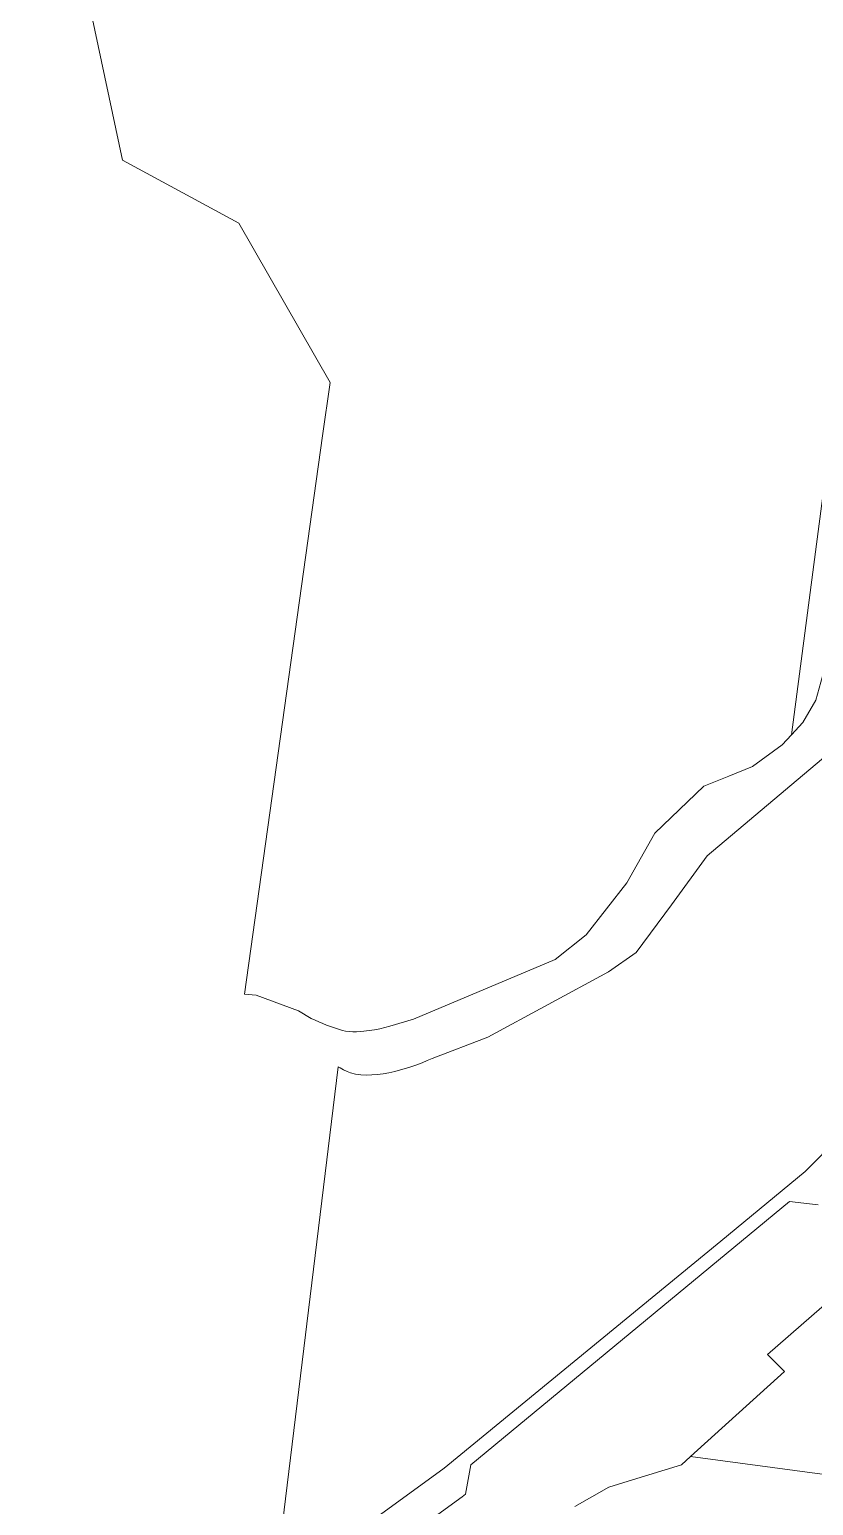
# Model space of a CAD drawing. Header units: metres. Extents: x 244561 to 254068, y 6159332 to 6162744.
# Drawn here: x 249568 to 250045, y 6160070 to 6160968 of the extents above; entities that cross this region are included whole.
import ezdxf

# ---------------------------------------------------------------- set-up
doc = ezdxf.new("R2010")
doc.units = ezdxf.units.M
doc.layers.add('Cadastre Developer_SP_NEW', color=92, linetype='Continuous', lineweight=15)
doc.layers.add('Cadastre Land Parcels_SP_EXT', color=118, linetype='Continuous', lineweight=15)

msp = doc.modelspace()

# ---------------------------------------------------------------- linework, layer by layer
at = {"layer": 'Cadastre Developer_SP_NEW', "linetype": 'Continuous'}
for points in [[(250433.3887, 6161131.7424), (250188.2037, 6161168.6666), (250140.3735, 6160823.7374), (250069.0494, 6160827.7282), (250031.1584, 6160538.5187), (250038.0075, 6160546.0395), (250045.948, 6160559.528), (250050.0587, 6160574.2004), (250061.0256, 6160594.097), (250068.6983, 6160619.6254), (250078.4114, 6160638.8582), (250095.7843, 6160655.7259), (250140.41, 6160672.5607), (250170.6911, 6160678.9358), (250186.5569, 6160678.0181), (250216.4157, 6160674.8731), (250251.5119, 6160664.236), (250277.8377, 6160648.9687), (250295.631, 6160646.8252), (250310.0046, 6160656.0174), (250324.8845, 6160670.9274), (250361.0362, 6160726.8828), (250377.8491, 6160741.9544), (250433.3887, 6161131.7424)], [(250180.779, 6160092.3182), (250219.9147, 6160211.2455), (250252.3794, 6160288.4853), (250333.6051, 6160354.1859), (250361.4477, 6160436.8519), (250412.0874, 6160484.026), (250500.2648, 6160523.5127), (250552.1709, 6160562.6446), (250444.0763, 6160530.3647), (250443.7174, 6160530.2863), (250429.6165, 6160521.7476), (250332.0199, 6160466.3824), (250293.4752, 6160440.2533), (250230.8448, 6160384.6842), (250113.3091, 6160265.6561), (250081.644, 6160239.1093), (250070.0873, 6160208.1665), (250016.5489, 6160161.6103), (250026.8458, 6160151.303), (249969.7495, 6160099.4732), (250179.8689, 6160071.286), (250180.779, 6160092.3182)]]:
    msp.add_lwpolyline(points, close=True, dxfattribs=at)
for points in [[(249567.6869, 6161154.1124), (249624.1479, 6160888.05), (249695.03, 6160849.7805), (249750.4979, 6160752.7676), (249745.8835, 6160720.312), (249698.5256, 6160380.813), (249705.6421, 6160380.1045), (249731.3315, 6160370.7258), (249739.0653, 6160365.9042), (249741.3827, 6160364.8584), (249743.7145, 6160363.8569), (249746.0607, 6160362.8996), (249748.4172, 6160361.9892), (249752.5786, 6160360.4641), (249754.3783, 6160359.8034), (249756.185, 6160359.1838), (249758.0017, 6160358.6518), (249759.832, 6160358.2537), (249762.0644, 6160357.9799), (249764.3222, 6160357.8879), (249766.5912, 6160357.9295), (249768.8601, 6160358.0627), (249771.1172, 6160358.2384), (249774.3098, 6160358.5709), (249777.5033, 6160359.0546), (249780.6829, 6160359.6881), (249783.8338, 6160360.4663), (249786.9431, 6160361.3876), (249801.3123, 6160365.5819), (249887.5152, 6160401.7601), (249906.2365, 6160416.7771), (249930.9421, 6160448.4399), (249948.0599, 6160478.6669), (249977.9128, 6160507.2657), (249993.0207, 6160513.3118), (250007.4935, 6160519.3436), (250025.6219, 6160532.4425), (250031.1584, 6160538.5187), (250069.0494, 6160827.7282)], [(249899.4539, 6160069.0342), (249920.1482, 6160080.9471), (249931.9315, 6160084.5595), (249964.2433, 6160094.5293), (249969.7493, 6160099.4733), (250026.8456, 6160151.303), (250016.5488, 6160161.6103), (250070.0871, 6160208.1665), (250081.6438, 6160239.1093), (250113.309, 6160265.6561), (250113.309, 6160265.6561), (250230.8446, 6160384.6842), (250293.475, 6160440.2533), (250332.0197, 6160466.3825), (250429.6163, 6160521.7477), (250443.7173, 6160530.2863), (250444.0761, 6160530.3648), (250552.1707, 6160562.6446), (250571.1317, 6160571.7654), (250688.8367, 6160649.2948), (250770.4026, 6160754.97), (250785.9083, 6160776.5098), (250928.7934, 6161010.5091)], [(250053.3672, 6160526.8404), (249979.8527, 6160464.8852), (249958.3, 6160435.1987), (249936.7343, 6160406.1469), (249919.8596, 6160394.3416), (249846.4816, 6160354.6135), (249812.7029, 6160341.7087), (249809.6084, 6160340.3331), (249806.482, 6160339.0451), (249803.3284, 6160337.849), (249800.1535, 6160336.7448), (249796.9619, 6160335.7337), (249793.4368, 6160334.6897), (249789.8824, 6160333.7166), (249786.3074, 6160332.8762), (249782.7178, 6160332.2314), (249779.1212, 6160331.8473), (249775.8703, 6160331.6626), (249772.5754, 6160331.5861), (249769.2872, 6160331.7148), (249766.0616, 6160332.1437), (249762.9428, 6160332.9697), (249760.8224, 6160333.7829), (249758.7175, 6160334.7548), (249756.6602, 6160335.8832), (249755.5322, 6160336.6109), (249716.5324, 6160017.1629), (249819.9827, 6160092.3653), (249988.1967, 6160230.5479), (250039.4909, 6160272.824), (250143.7266, 6160378.1706)], [(250047.3724, 6160252.5565), (250030.0785, 6160254.6134), (249836.0573, 6160094.5071), (249832.9403, 6160076.6292), (249830.9343, 6160074.9845), (249729.0571, 6160001.0809)]]:
    msp.add_lwpolyline(points, dxfattribs=at)
at = {"layer": 'Cadastre Land Parcels_SP_EXT', "linetype": 'Continuous'}
for points in [[(250433.3887, 6161131.7424), (250188.2037, 6161168.6666), (250140.3735, 6160823.7374), (250069.0494, 6160827.7282), (250031.1584, 6160538.5187), (250038.0075, 6160546.0395), (250045.948, 6160559.528), (250050.0587, 6160574.2004), (250061.0256, 6160594.097), (250068.6983, 6160619.6254), (250078.4114, 6160638.8582), (250095.7843, 6160655.7259), (250140.41, 6160672.5607), (250170.6911, 6160678.9358), (250186.5569, 6160678.0181), (250216.4157, 6160674.8731), (250251.5119, 6160664.236), (250277.8377, 6160648.9687), (250295.631, 6160646.8252), (250310.0046, 6160656.0174), (250324.8845, 6160670.9274), (250361.0362, 6160726.8828), (250377.8491, 6160741.9544), (250433.3887, 6161131.7424)], [(250180.779, 6160092.3182), (250219.9147, 6160211.2455), (250252.3794, 6160288.4853), (250333.6051, 6160354.1859), (250361.4477, 6160436.8519), (250412.0874, 6160484.026), (250500.2648, 6160523.5127), (250552.1709, 6160562.6446), (250444.0763, 6160530.3647), (250443.7174, 6160530.2863), (250429.6165, 6160521.7476), (250332.0199, 6160466.3824), (250293.4752, 6160440.2533), (250230.8448, 6160384.6842), (250113.3091, 6160265.6561), (250081.644, 6160239.1093), (250070.0873, 6160208.1665), (250016.5489, 6160161.6103), (250026.8458, 6160151.303), (249969.7495, 6160099.4732), (250179.8689, 6160071.286), (250180.779, 6160092.3182)]]:
    msp.add_lwpolyline(points, close=True, dxfattribs=at)
for points in [[(249567.6869, 6161154.1124), (249624.1479, 6160888.05), (249695.03, 6160849.7805), (249750.4979, 6160752.7676), (249745.8835, 6160720.312), (249698.5256, 6160380.813), (249705.6421, 6160380.1045), (249731.3315, 6160370.7258), (249739.0653, 6160365.9042), (249741.3827, 6160364.8584), (249743.7145, 6160363.8569), (249746.0607, 6160362.8996), (249748.4172, 6160361.9892), (249752.5786, 6160360.4641), (249754.3783, 6160359.8034), (249756.185, 6160359.1838), (249758.0017, 6160358.6518), (249759.832, 6160358.2537), (249762.0644, 6160357.9799), (249764.3222, 6160357.8879), (249766.5912, 6160357.9295), (249768.8601, 6160358.0627), (249771.1172, 6160358.2384), (249774.3098, 6160358.5709), (249777.5033, 6160359.0546), (249780.6829, 6160359.6881), (249783.8338, 6160360.4663), (249786.9431, 6160361.3876), (249801.3123, 6160365.5819), (249887.5152, 6160401.7601), (249906.2365, 6160416.7771), (249930.9421, 6160448.4399), (249948.0599, 6160478.6669), (249977.9128, 6160507.2657), (249993.0207, 6160513.3118), (250007.4935, 6160519.3436), (250025.6219, 6160532.4425), (250031.1584, 6160538.5187), (250069.0494, 6160827.7282)], [(249899.4539, 6160069.0342), (249920.1482, 6160080.9471), (249931.9315, 6160084.5595), (249964.2433, 6160094.5293), (249969.7493, 6160099.4733), (250026.8456, 6160151.303), (250016.5488, 6160161.6103), (250070.0871, 6160208.1665), (250081.6438, 6160239.1093), (250113.309, 6160265.6561), (250113.309, 6160265.6561), (250230.8446, 6160384.6842), (250293.475, 6160440.2533), (250332.0197, 6160466.3825), (250429.6163, 6160521.7477), (250443.7173, 6160530.2863), (250444.0761, 6160530.3648), (250552.1707, 6160562.6446), (250571.1317, 6160571.7654), (250688.8367, 6160649.2948), (250770.4026, 6160754.97), (250785.9083, 6160776.5098), (250928.7934, 6161010.5091)], [(250053.3672, 6160526.8404), (249979.8527, 6160464.8852), (249958.3, 6160435.1987), (249936.7343, 6160406.1469), (249919.8596, 6160394.3416), (249846.4816, 6160354.6135), (249812.7029, 6160341.7087), (249809.6084, 6160340.3331), (249806.482, 6160339.0451), (249803.3284, 6160337.849), (249800.1535, 6160336.7448), (249796.9619, 6160335.7337), (249793.4368, 6160334.6897), (249789.8824, 6160333.7166), (249786.3074, 6160332.8762), (249782.7178, 6160332.2314), (249779.1212, 6160331.8473), (249775.8703, 6160331.6626), (249772.5754, 6160331.5861), (249769.2872, 6160331.7148), (249766.0616, 6160332.1437), (249762.9428, 6160332.9697), (249760.8224, 6160333.7829), (249758.7175, 6160334.7548), (249756.6602, 6160335.8832), (249755.5322, 6160336.6109), (249716.5324, 6160017.1629), (249819.9827, 6160092.3653), (249988.1967, 6160230.5479), (250039.4909, 6160272.824), (250143.7266, 6160378.1706)], [(250047.3724, 6160252.5565), (250030.0785, 6160254.6134), (249836.0573, 6160094.5071), (249832.9403, 6160076.6292), (249830.9343, 6160074.9845), (249729.0571, 6160001.0809)]]:
    msp.add_lwpolyline(points, dxfattribs=at)

doc.saveas('drawing.dxf')
